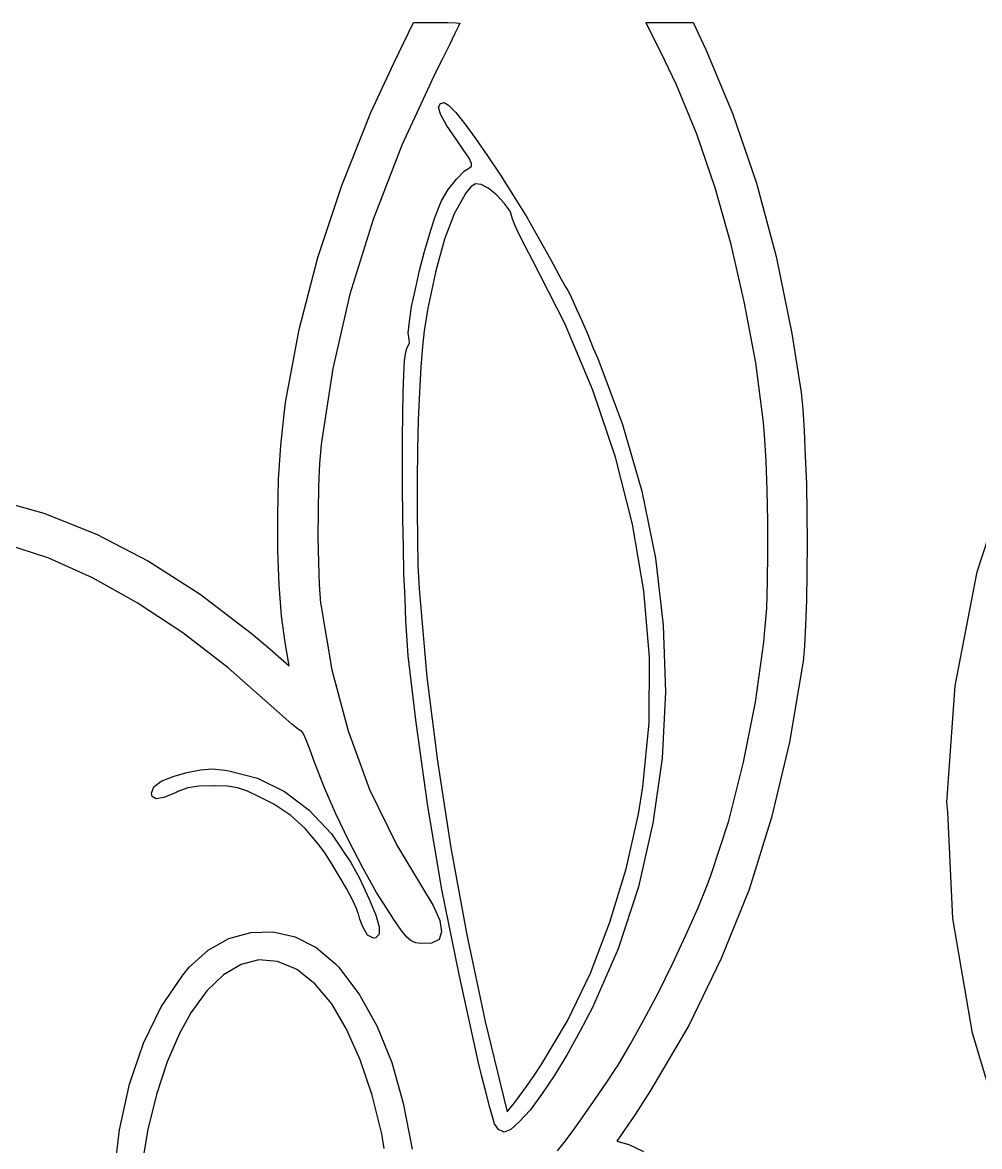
# Model space of a CAD drawing. Extents: x 83.4 to 116.6, y -116.6 to -83.4.
# Drawn here: x 108.886 to 111.473, y -86.904 to -83.865 of the extents above; entities that cross this region are included whole.
import ezdxf

# ---------------------------------------------------------------- set-up
doc = ezdxf.new("R2010")
doc.units = 0
doc.layers.add('BLACK', color=7, linetype='CONTINUOUS')

msp = doc.modelspace()

# ---------------------------------------------------------------- linework, layer by layer
at = {"layer": 'BLACK', "linetype": 'CONTINUOUS'}
for p, q in [((109.89, -83.9754), (109.943, -83.865)), ((109.943, -83.865), (110.006, -83.865)), ((110.006, -83.865), (110.036, -83.8653)), ((110.036, -83.8653), (110.058, -83.8659)), ((110.058, -83.8659), (110.068, -83.8669)), ((110.068, -83.8671), (110.065, -83.8748)), ((110.068, -83.8669), (110.068, -83.8671)), ((110.611, -83.9436), (110.571, -83.865)), ((110.571, -83.865), (110.699, -83.865)), ((110.699, -83.865), (110.733, -83.9379)), ((110.055, -83.895), (110.04, -83.9252)), ((110.065, -83.8748), (110.055, -83.895)), ((110.04, -83.9252), (110.021, -83.9629)), ((110.654, -84.0335), (110.611, -83.9436)), ((110.733, -83.9379), (110.806, -84.1125)), ((109.828, -84.1084), (109.89, -83.9754)), ((110.021, -83.9629), (110.003, -83.9983)), ((110.003, -83.9983), (109.911, -84.1971)), ((110.709, -84.1672), (110.654, -84.0335)), ((109.749, -84.3053), (109.828, -84.1084)), ((110.011, -84.0936), (110.016, -84.0836)), ((110.016, -84.113), (110.011, -84.0936)), ((110.016, -84.0836), (110.026, -84.0817)), ((110.026, -84.0817), (110.038, -84.0886)), ((110.038, -84.0886), (110.057, -84.1083)), ((110.057, -84.1083), (110.082, -84.1388)), ((110.032, -84.1425), (110.016, -84.113)), ((110.082, -84.1388), (110.111, -84.1784)), ((110.806, -84.1125), (110.87, -84.2996)), ((110.06, -84.1832), (110.032, -84.1425)), ((110.758, -84.312), (110.709, -84.1672)), ((109.911, -84.1971), (109.834, -84.398)), ((110.077, -84.2083), (110.06, -84.1832)), ((110.111, -84.1784), (110.143, -84.2252)), ((110.093, -84.2315), (110.077, -84.2083)), ((110.1, -84.2458), (110.093, -84.2315)), ((110.143, -84.2252), (110.178, -84.2774)), ((110.08, -84.2672), (110.094, -84.2579)), ((110.094, -84.2579), (110.1, -84.2538)), ((110.1, -84.2538), (110.1, -84.2458)), ((110.037, -84.3167), (110.059, -84.2884)), ((110.059, -84.2884), (110.08, -84.2672)), ((110.178, -84.2774), (110.213, -84.3333)), ((109.684, -84.5004), (109.749, -84.3053)), ((110.019, -84.3474), (110.037, -84.3167)), ((110.098, -84.309), (110.083, -84.3282)), ((110.111, -84.3015), (110.098, -84.309)), ((110.126, -84.3026), (110.111, -84.3015)), ((110.145, -84.3125), (110.126, -84.3026)), ((110.126, -84.3026), (110.126, -84.3026)), ((110.167, -84.331), (110.145, -84.3125)), ((110.802, -84.4653), (110.758, -84.312)), ((110.87, -84.2996), (110.923, -84.4979)), ((110.014, -84.3581), (110.019, -84.3474)), ((110.083, -84.3291), (110.053, -84.382)), ((110.083, -84.3282), (110.083, -84.3291)), ((110.188, -84.3535), (110.167, -84.331)), ((110.204, -84.3755), (110.188, -84.3535)), ((110.213, -84.3333), (110.249, -84.391)), ((110.001, -84.3924), (110.014, -84.3581)), ((110.053, -84.382), (110.027, -84.4512)), ((110.21, -84.3925), (110.204, -84.3755)), ((109.834, -84.398), (109.771, -84.5996)), ((109.987, -84.4354), (110.001, -84.3924)), ((110.21, -84.3943), (110.21, -84.3925)), ((110.216, -84.4101), (110.21, -84.3943)), ((110.228, -84.4365), (110.216, -84.4101)), ((110.249, -84.391), (110.282, -84.4486)), ((109.973, -84.484), (109.987, -84.4354)), ((110.245, -84.4701), (110.228, -84.4365)), ((110.027, -84.4512), (110.003, -84.5364)), ((110.265, -84.5078), (110.245, -84.4701)), ((110.282, -84.4486), (110.313, -84.5045)), ((110.838, -84.624), (110.802, -84.4653)), ((109.634, -84.6954), (109.684, -84.5004)), ((109.959, -84.5352), (109.973, -84.484)), ((110.313, -84.5045), (110.328, -84.5316)), ((110.923, -84.4979), (110.966, -84.7061)), ((109.948, -84.5859), (109.959, -84.5352)), ((110.003, -84.5364), (109.982, -84.6373)), ((110.352, -84.6791), (110.265, -84.5078)), ((110.328, -84.5316), (110.342, -84.5586)), ((110.342, -84.5586), (110.354, -84.5793)), ((109.938, -84.633), (109.948, -84.5859)), ((110.354, -84.5793), (110.36, -84.5896)), ((110.36, -84.5896), (110.36, -84.59)), ((110.36, -84.59), (110.366, -84.5994)), ((109.771, -84.5996), (109.725, -84.8007)), ((110.366, -84.5994), (110.375, -84.6194)), ((110.375, -84.6194), (110.384, -84.64)), ((110.868, -84.7853), (110.838, -84.624)), ((109.932, -84.6734), (109.938, -84.633)), ((109.982, -84.6373), (109.972, -84.6983)), ((110.384, -84.64), (110.396, -84.6673)), ((109.929, -84.7042), (109.932, -84.6734)), ((110.428, -84.8588), (110.352, -84.6791)), ((110.396, -84.6673), (110.412, -84.7043)), ((109.597, -84.8924), (109.634, -84.6954)), ((109.931, -84.7221), (109.929, -84.7042)), ((109.972, -84.6983), (109.967, -84.7409)), ((110.412, -84.7043), (110.429, -84.7455)), ((110.966, -84.7061), (110.991, -84.865)), ((109.922, -84.7553), (109.925, -84.7465)), ((109.925, -84.7465), (109.932, -84.7306)), ((109.932, -84.7306), (109.931, -84.7221)), ((109.967, -84.7409), (109.963, -84.7972)), ((110.429, -84.7455), (110.441, -84.7733)), ((109.919, -84.7798), (109.922, -84.7553)), ((110.441, -84.7733), (110.508, -84.9516)), ((109.725, -84.8007), (109.694, -85)), ((109.917, -84.8173), (109.919, -84.7798)), ((109.963, -84.7972), (109.959, -84.8644)), ((110.889, -84.9463), (110.868, -84.7853)), ((109.915, -84.866), (109.917, -84.8173)), ((109.914, -84.9239), (109.915, -84.866)), ((109.959, -84.8644), (109.956, -84.9396)), ((110.489, -85.0397), (110.428, -84.8588)), ((110.991, -84.865), (110.995, -84.9102)), ((109.593, -84.9235), (109.597, -84.8924)), ((109.584, -85.0083), (109.593, -84.9235)), ((109.913, -84.989), (109.914, -84.9239)), ((110.995, -84.9102), (110.999, -84.9685)), ((109.956, -84.9396), (109.954, -85.0199)), ((110.508, -84.9516), (110.56, -85.1319)), ((110.892, -84.9795), (110.889, -84.9463)), ((109.913, -85.0594), (109.913, -84.989)), ((110.896, -85.0502), (110.892, -84.9795)), ((110.999, -84.9685), (111.002, -85.0368)), ((109.578, -85.1009), (109.584, -85.0083)), ((109.693, -85.0067), (109.689, -85.0568)), ((109.694, -85), (109.693, -85.0067)), ((109.954, -85.0199), (109.953, -85.1023)), ((110.535, -85.221), (110.489, -85.0397)), ((110.899, -85.1295), (110.896, -85.0502)), ((111.002, -85.0368), (111.005, -85.1123)), ((111.467, -85.3497), (111.564, -85.0501)), ((109.689, -85.0568), (109.686, -85.1181)), ((109.913, -85.1331), (109.913, -85.0594)), ((109.576, -85.1974), (109.578, -85.1009)), ((109.953, -85.1023), (109.953, -85.184)), ((111.005, -85.1123), (111.006, -85.192)), ((109.686, -85.1181), (109.685, -85.186)), ((109.914, -85.184), (109.913, -85.1331)), ((110.56, -85.1319), (110.597, -85.3132)), ((110.901, -85.2132), (110.899, -85.1295)), ((108.802, -85.1517), (108.944, -85.1919)), ((108.944, -85.1919), (109.086, -85.2487)), ((109.576, -85.2937), (109.576, -85.1974)), ((109.685, -85.186), (109.684, -85.2562)), ((109.914, -85.2082), (109.914, -85.184)), ((109.953, -85.184), (109.954, -85.2622)), ((111.006, -85.192), (111.007, -85.2729)), ((109.916, -85.2827), (109.914, -85.2082)), ((110.566, -85.4018), (110.535, -85.221)), ((110.901, -85.2971), (110.901, -85.2132)), ((109.086, -85.2487), (109.227, -85.3217)), ((109.684, -85.2562), (109.686, -85.324)), ((109.954, -85.2622), (109.955, -85.3339)), ((108.957, -85.3134), (108.841, -85.2753)), ((109.58, -85.3857), (109.576, -85.2937)), ((109.917, -85.3546), (109.916, -85.2827)), ((111.007, -85.2729), (111.006, -85.3522)), ((109.075, -85.3663), (108.957, -85.3134)), ((109.227, -85.3217), (109.366, -85.4109)), ((109.686, -85.324), (109.688, -85.3852)), ((110.597, -85.3132), (110.618, -85.4947)), ((110.9, -85.377), (110.901, -85.2971)), ((109.92, -85.422), (109.917, -85.3546)), ((109.955, -85.3339), (109.958, -85.3961)), ((111.006, -85.3522), (111.005, -85.4268)), ((111.407, -85.6587), (111.467, -85.3497)), ((109.196, -85.4336), (109.075, -85.3663)), ((109.586, -85.4695), (109.58, -85.3857)), ((109.688, -85.3852), (109.692, -85.4352)), ((110.898, -85.4486), (110.9, -85.377)), ((109.366, -85.4109), (109.504, -85.516)), ((109.958, -85.3961), (109.96, -85.417)), ((109.96, -85.417), (109.979, -85.6346)), ((110.581, -85.5811), (110.566, -85.4018)), ((109.319, -85.5149), (109.196, -85.4336)), ((109.692, -85.4352), (109.693, -85.4442)), ((109.693, -85.4442), (109.722, -85.6153)), ((109.922, -85.4829), (109.92, -85.422)), ((111.005, -85.4268), (111.003, -85.4939)), ((109.596, -85.5409), (109.586, -85.4695)), ((110.893, -85.5079), (110.898, -85.4486)), ((109.926, -85.5354), (109.922, -85.4829)), ((110.618, -85.4947), (110.624, -85.6753)), ((110.89, -85.5404), (110.893, -85.5079)), ((111.003, -85.4939), (111, -85.5505)), ((109.442, -85.61), (109.319, -85.5149)), ((109.504, -85.516), (109.548, -85.5532)), ((109.929, -85.5775), (109.926, -85.5354)), ((109.548, -85.5532), (109.607, -85.6042)), ((109.607, -85.6042), (109.596, -85.5409)), ((110.867, -85.7021), (110.89, -85.5404)), ((111, -85.5505), (110.996, -85.5936)), ((109.95, -85.7574), (109.929, -85.5775)), ((110.58, -85.758), (110.581, -85.5811)), ((110.995, -85.5966), (110.959, -85.8106)), ((110.996, -85.5936), (110.995, -85.5966)), ((109.565, -85.7183), (109.442, -85.61)), ((109.722, -85.6153), (109.766, -85.7803)), ((109.979, -85.6346), (110.008, -85.8622)), ((111.385, -85.9726), (111.407, -85.6587)), ((110.624, -85.6753), (110.615, -85.8541)), ((109.59, -85.7403), (109.565, -85.7183)), ((110.835, -85.8648), (110.867, -85.7021)), ((109.614, -85.7617), (109.59, -85.7403)), ((109.632, -85.7763), (109.614, -85.7617)), ((109.641, -85.7817), (109.632, -85.7763)), ((109.645, -85.7866), (109.641, -85.7817)), ((109.766, -85.7803), (109.824, -85.9383)), ((109.982, -85.9837), (109.95, -85.7574)), ((110.563, -85.9317), (110.58, -85.758)), ((109.653, -85.8045), (109.645, -85.7866)), ((109.664, -85.8324), (109.653, -85.8045)), ((110.959, -85.8106), (110.911, -86.0141)), ((109.676, -85.8671), (109.664, -85.8324)), ((109.678, -85.8721), (109.676, -85.8671)), ((109.702, -85.9338), (109.678, -85.8721)), ((110.008, -85.8622), (110.044, -86.0959)), ((110.615, -85.8541), (110.59, -86.03)), ((110.795, -86.0231), (110.835, -85.8648)), ((109.261, -85.9163), (109.296, -85.9024)), ((109.296, -85.9024), (109.33, -85.8928)), ((109.33, -85.8928), (109.367, -85.8852)), ((109.367, -85.8852), (109.399, -85.8831)), ((109.399, -85.8831), (109.434, -85.8864)), ((109.434, -85.8864), (109.444, -85.8878)), ((109.444, -85.8878), (109.521, -85.9081)), ((109.235, -85.9485), (109.241, -85.9314)), ((109.241, -85.9314), (109.261, -85.9163)), ((109.333, -85.9344), (109.306, -85.9443)), ((109.363, -85.9295), (109.333, -85.9344)), ((109.403, -85.9283), (109.363, -85.9295)), ((109.405, -85.9283), (109.403, -85.9283)), ((109.44, -85.9295), (109.405, -85.9283)), ((109.467, -85.9339), (109.44, -85.9295)), ((109.494, -85.9431), (109.467, -85.9339)), ((109.521, -85.9081), (109.594, -85.9438)), ((109.733, -86.0039), (109.702, -85.9338)), ((110.551, -86.0056), (110.563, -85.9317)), ((109.237, -85.9577), (109.235, -85.9485)), ((109.247, -85.9642), (109.237, -85.9577)), ((109.268, -85.9604), (109.247, -85.9642)), ((109.301, -85.9464), (109.268, -85.9604)), ((109.306, -85.9443), (109.301, -85.9464)), ((109.528, -85.959), (109.494, -85.9431)), ((109.565, -85.9783), (109.528, -85.959)), ((109.594, -85.9438), (109.661, -85.9942)), ((109.824, -85.9383), (109.898, -86.0888)), ((109.611, -86.0087), (109.565, -85.9783)), ((109.661, -85.9942), (109.721, -86.0584)), ((110.02, -86.2092), (109.982, -85.9837)), ((111.387, -86), (111.385, -85.9726)), ((109.65, -86.0439), (109.611, -86.0087)), ((109.768, -86.0777), (109.733, -86.0039)), ((110.518, -86.1531), (110.551, -86.0056)), ((110.747, -86.1713), (110.795, -86.0231)), ((110.911, -86.0141), (110.85, -86.2087)), ((111.401, -86.287), (111.387, -86)), ((109.688, -86.0887), (109.65, -86.0439)), ((110.59, -86.03), (110.551, -86.202)), ((109.721, -86.0584), (109.774, -86.1357)), ((109.806, -86.1504), (109.768, -86.0777)), ((109.703, -86.1095), (109.688, -86.0887)), ((109.722, -86.1393), (109.703, -86.1095)), ((109.898, -86.0888), (109.965, -86.2002)), ((110.044, -86.0959), (110.087, -86.3318)), ((109.742, -86.1728), (109.722, -86.1393)), ((109.774, -86.1357), (109.797, -86.1786)), ((109.762, -86.2066), (109.742, -86.1728)), ((109.843, -86.2171), (109.806, -86.1504)), ((110.474, -86.2974), (110.518, -86.1531)), ((110.738, -86.1957), (110.747, -86.1713)), ((109.778, -86.2369), (109.762, -86.2066)), ((109.797, -86.1786), (109.823, -86.2351)), ((109.965, -86.2002), (109.996, -86.2518)), ((110.551, -86.202), (110.496, -86.3692)), ((110.712, -86.2599), (110.738, -86.1957)), ((109.789, -86.2604), (109.778, -86.2369)), ((109.823, -86.2351), (109.841, -86.2786)), ((109.879, -86.2733), (109.843, -86.2171)), ((110.066, -86.4388), (110.02, -86.2092)), ((110.85, -86.2087), (110.775, -86.3956)), ((109.793, -86.2734), (109.789, -86.2604)), ((109.996, -86.2518), (110.014, -86.2927)), ((110.679, -86.3325), (110.712, -86.2599)), ((109.794, -86.2751), (109.793, -86.2734)), ((109.798, -86.289), (109.794, -86.2751)), ((109.806, -86.3098), (109.798, -86.289)), ((109.841, -86.2786), (109.85, -86.3099)), ((109.89, -86.2897), (109.879, -86.2733)), ((109.91, -86.3187), (109.89, -86.2897)), ((110.014, -86.2927), (110.019, -86.3232)), ((110.421, -86.4355), (110.474, -86.2974)), ((111.454, -86.5971), (111.401, -86.287)), ((109.444, -86.3414), (109.503, -86.325)), ((109.503, -86.325), (109.564, -86.3236)), ((109.564, -86.3236), (109.623, -86.3372)), ((109.819, -86.3321), (109.806, -86.3098)), ((109.85, -86.3099), (109.85, -86.3298)), ((109.925, -86.3373), (109.91, -86.3187)), ((110.019, -86.3232), (110.012, -86.3436)), ((109.388, -86.3727), (109.444, -86.3414)), ((109.623, -86.3372), (109.68, -86.3659)), ((109.835, -86.34), (109.819, -86.3321)), ((109.841, -86.3391), (109.835, -86.34)), ((109.85, -86.3298), (109.841, -86.3391)), ((109.937, -86.348), (109.925, -86.3373)), ((109.949, -86.3531), (109.937, -86.348)), ((109.963, -86.3551), (109.949, -86.3531)), ((109.992, -86.3541), (109.963, -86.3551)), ((110.012, -86.3436), (109.992, -86.3541)), ((110.087, -86.3318), (110.137, -86.5658)), ((110.643, -86.4097), (110.679, -86.3325)), ((109.337, -86.4191), (109.388, -86.3727)), ((109.68, -86.3659), (109.732, -86.4095)), ((110.496, -86.3692), (110.427, -86.5275)), ((109.319, -86.4405), (109.337, -86.4191)), ((109.477, -86.4112), (109.429, -86.4393)), ((109.525, -86.3991), (109.477, -86.4112)), ((109.575, -86.4031), (109.525, -86.3991)), ((109.624, -86.4235), (109.575, -86.4031)), ((109.732, -86.4095), (109.741, -86.4191)), ((109.741, -86.4191), (109.797, -86.4935)), ((110.605, -86.4873), (110.643, -86.4097)), ((110.775, -86.3956), (110.687, -86.5763)), ((109.261, -86.5261), (109.319, -86.4405)), ((109.429, -86.4393), (109.384, -86.4831)), ((109.629, -86.4264), (109.624, -86.4235)), ((109.677, -86.4646), (109.629, -86.4264)), ((110.119, -86.6775), (110.066, -86.4388)), ((110.359, -86.5642), (110.421, -86.4355)), ((109.722, -86.5183), (109.677, -86.4646)), ((109.384, -86.4831), (109.341, -86.5424)), ((109.797, -86.4935), (109.845, -86.5789)), ((110.566, -86.5615), (110.605, -86.4873)), ((109.213, -86.6244), (109.261, -86.5261)), ((109.762, -86.5868), (109.722, -86.5183)), ((110.427, -86.5275), (110.393, -86.5929)), ((109.341, -86.5424), (109.31, -86.5982)), ((110.137, -86.5658), (110.161, -86.6659)), ((110.29, -86.6805), (110.359, -86.5642)), ((110.529, -86.6283), (110.566, -86.5615)), ((109.31, -86.5982), (109.277, -86.6748)), ((109.799, -86.6693), (109.762, -86.5868)), ((109.845, -86.5789), (109.884, -86.6762)), ((110.393, -86.5929), (110.358, -86.655)), ((110.687, -86.5763), (110.584, -86.7522)), ((111.544, -86.8987), (111.454, -86.5971)), ((109.175, -86.7352), (109.213, -86.6244)), ((110.496, -86.6837), (110.529, -86.6283)), ((110.358, -86.655), (110.323, -86.7123)), ((109.277, -86.6748), (109.248, -86.7629)), ((109.831, -86.7651), (109.799, -86.6693)), ((109.884, -86.6762), (109.915, -86.7866)), ((110.128, -86.7144), (110.119, -86.6775)), ((110.161, -86.6659), (110.196, -86.81)), ((110.271, -86.7086), (110.29, -86.6805)), ((110.464, -86.732), (110.49, -86.6928)), ((110.49, -86.6928), (110.496, -86.6837)), ((110.139, -86.7595), (110.128, -86.7144)), ((110.248, -86.7415), (110.271, -86.7086)), ((110.323, -86.7123), (110.289, -86.7628)), ((109.148, -86.8583), (109.175, -86.7352)), ((110.229, -86.7685), (110.248, -86.7415)), ((110.436, -86.7734), (110.464, -86.732)), ((110.584, -86.7522), (110.542, -86.8168)), ((109.248, -86.7629), (109.225, -86.8576)), ((109.858, -86.8733), (109.831, -86.7651)), ((110.149, -86.798), (110.139, -86.7595)), ((110.216, -86.7854), (110.229, -86.7685)), ((110.289, -86.7628), (110.258, -86.8051)), ((110.407, -86.8147), (110.436, -86.7734)), ((109.915, -86.7866), (109.939, -86.9108)), ((110.157, -86.8266), (110.149, -86.798)), ((110.196, -86.81), (110.216, -86.7854)), ((110.258, -86.8051), (110.229, -86.8374)), ((110.379, -86.8537), (110.407, -86.8147)), ((110.162, -86.8421), (110.157, -86.8266)), ((110.173, -86.8577), (110.162, -86.8421)), ((110.229, -86.8374), (110.206, -86.8579)), ((110.542, -86.8168), (110.493, -86.8894)), ((109.132, -86.9933), (109.148, -86.8583)), ((109.225, -86.8576), (109.209, -86.954)), ((109.859, -86.881), (109.858, -86.8733)), ((110.188, -86.865), (110.173, -86.8577)), ((110.206, -86.8579), (110.188, -86.865)), ((110.354, -86.888), (110.379, -86.8537)), ((109.864, -86.9087), (109.859, -86.881)), ((110.332, -86.9154), (110.354, -86.888)), ((110.493, -86.8894), (110.525, -86.8981)), ((110.525, -86.8981), (110.565, -86.9174))]:
    msp.add_line(p, q, dxfattribs=at)

doc.saveas('drawing.dxf')
